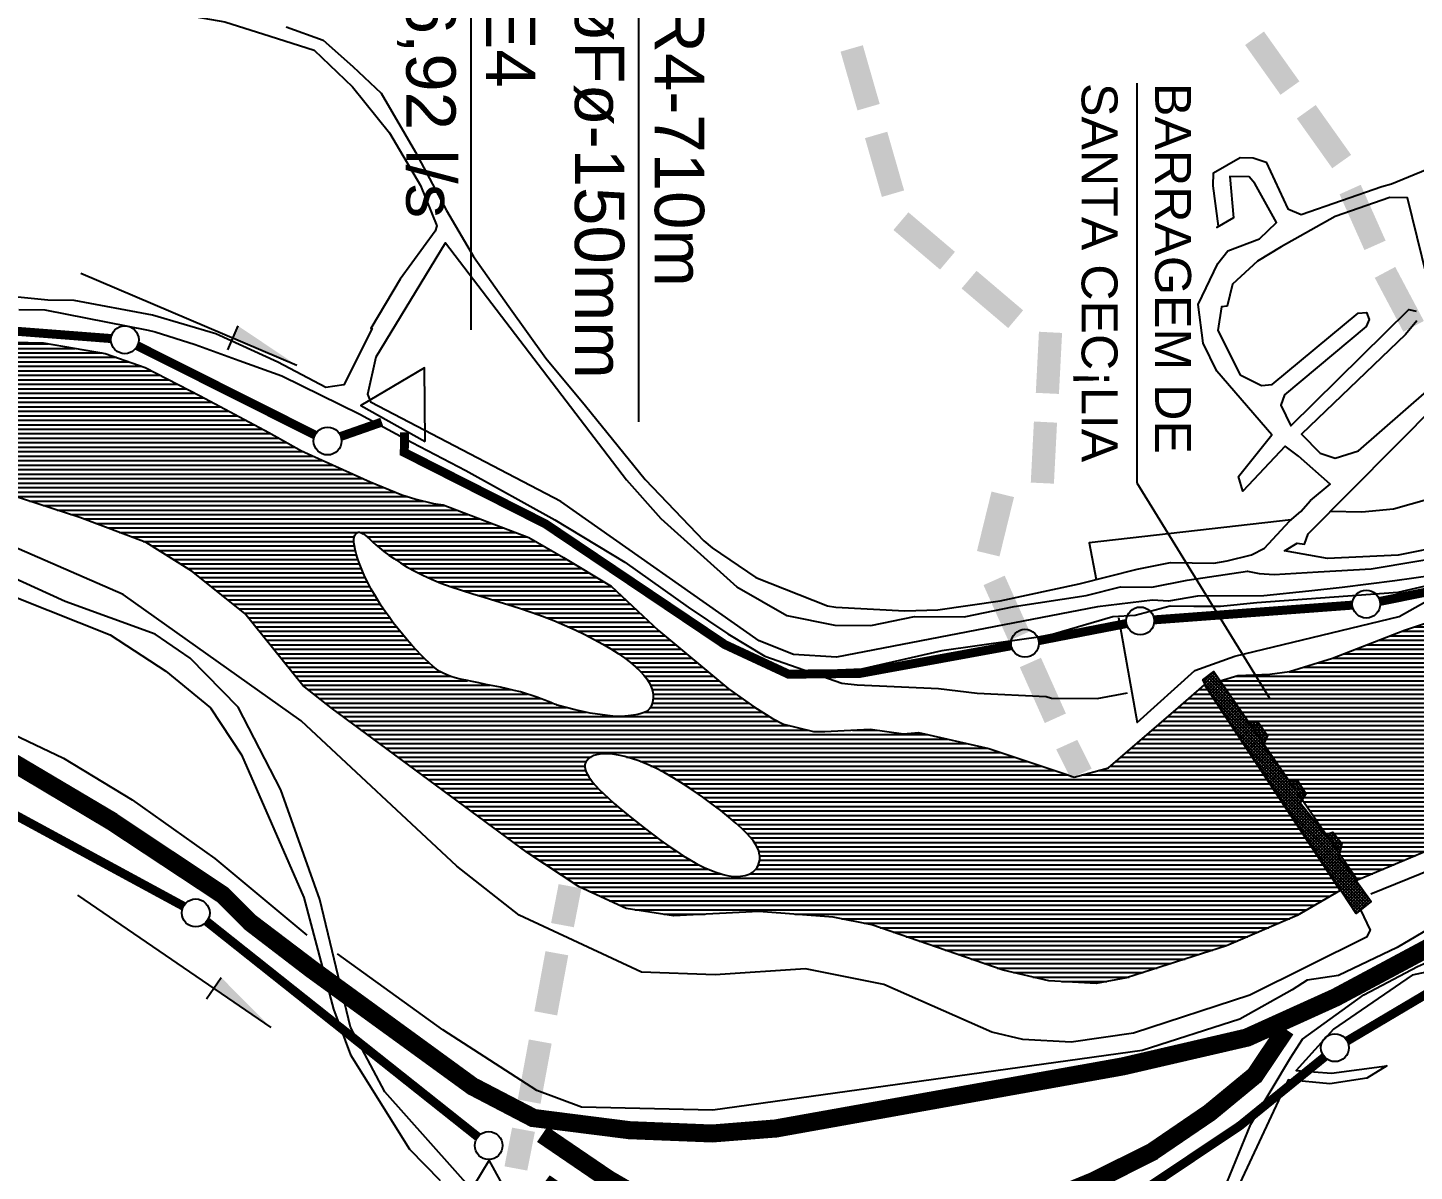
# Model space of a CAD drawing. Extents: x 615698 to 626331, y 7504748 to 7519310.
# Drawn here: x 617996 to 619540, y 7513084 to 7514357 of the extents above; entities that cross this region are included whole.
import ezdxf

# ---------------------------------------------------------------- set-up
doc = ezdxf.new("R2010")
doc.units = 0
doc.header["$LTSCALE"] = 170
doc.header["$MEASUREMENT"] = 0
doc.linetypes.add('DASHED', pattern=[0.75, 0.5, -0.25])
doc.linetypes.add('HIDDEN', pattern=[0.375, 0.25, -0.125])
doc.layers.get('0').update_dxf_attribs({"linetype": 'CONTINUOUS'})
for name, color, linetype in [('ESTACAO', 5, 'CONTINUOUS'), ('HATCH', 4, 'CONTINUOUS'), ('L-FERREA', 6, 'CONTINUOUS'), ('LIMITE-BACIA', 3, 'CONTINUOUS'), ('LIMITE-PROJETO', 1, 'CONTINUOUS'), ('RIO', 4, 'CONTINUOUS'), ('RUA', 7, 'CONTINUOUS'), ('TEXTO', 5, 'CONTINUOUS')]:
    doc.layers.add(name, color=color, linetype=linetype)
doc.styles.get("Standard").update_dxf_attribs({"font": 'ARIAL.TTF'})

# ---------------------------------------------------------------- blocks, each defined once
blk = doc.blocks.new('*X16')
at = {"color": 0}
for p, q in [((619907.8, 7513880), (619926.2, 7513880)), ((619912.9, 7513885), (619921.1, 7513885)), ((619892.6, 7513865), (619941.5, 7513865)), ((619897.7, 7513870), (619936.4, 7513870)), ((619902.8, 7513875), (619931.3, 7513875)), ((619875.1, 7513850), (619956.7, 7513850)), ((619882, 7513855), (619951.6, 7513855)), ((619887.5, 7513860), (619946.6, 7513860)), ((619854.5, 7513835), (619972, 7513835)), ((619861.3, 7513840), (619966.9, 7513840)), ((619868.2, 7513845), (619961.8, 7513845)), ((619833.9, 7513820), (619987.3, 7513820)), ((619840.7, 7513825), (619982.2, 7513825)), ((619847.6, 7513830), (619977.1, 7513830)), ((619813.2, 7513805), (620002.5, 7513805)), ((619820.1, 7513810), (619997.4, 7513810)), ((619827, 7513815), (619992.4, 7513815)), ((619790.2, 7513790), (620017.8, 7513790)), ((619798, 7513795), (620012.7, 7513795)), ((619805.8, 7513800), (620007.6, 7513800)), ((619766.9, 7513775), (620016.3, 7513775)), ((619774.7, 7513780), (620024.1, 7513780)), ((619782.5, 7513785), (620022.9, 7513785)), ((619741.8, 7513760), (619988.1, 7513760)), ((619751.4, 7513765), (619998.9, 7513765)), ((619759.1, 7513770), (620008.5, 7513770)), ((619703.6, 7513745), (619954, 7513745)), ((619718.4, 7513750), (619965.7, 7513750)), ((619730.2, 7513755), (619977.3, 7513755)), ((619644.8, 7513725), (619915.1, 7513725)), ((619659.5, 7513730), (619923.9, 7513730)), ((619674.2, 7513735), (619932.7, 7513735)), ((619688.9, 7513740), (619942.2, 7513740)), ((619600.5, 7513710), (619888.6, 7513710)), ((619615.4, 7513715), (619897.4, 7513715)), ((619630.1, 7513720), (619906.3, 7513720)), ((619555.6, 7513695), (619862.2, 7513695)), ((619570.5, 7513700), (619871, 7513700)), ((619585.5, 7513705), (619879.8, 7513705)), ((619513.4, 7513680), (619835.8, 7513680)), ((619526.2, 7513685), (619844.6, 7513685)), ((619540.6, 7513690), (619853.4, 7513690)), ((619475.1, 7513665), (619811.2, 7513665)), ((619487.8, 7513670), (619818.1, 7513670)), ((619500.6, 7513675), (619827, 7513675)), ((619433.4, 7513650), (619790.4, 7513650)), ((619449.5, 7513655), (619797.3, 7513655)), ((619462.3, 7513660), (619804.3, 7513660)), ((619341.1, 7513635), (619769.6, 7513635)), ((619401, 7513640), (619776.6, 7513640)), ((619417.3, 7513645), (619783.5, 7513645)), ((619324.3, 7513630), (619762.7, 7513630)), ((619327.7, 7513625), (619755.8, 7513625)), ((619331.2, 7513620), (619749.1, 7513620)), ((619334.6, 7513615), (619745.3, 7513615)), ((619338.1, 7513610), (619741.5, 7513610)), ((619341.5, 7513605), (619737.7, 7513605)), ((619345, 7513600), (619733.8, 7513600)), ((619348.4, 7513595), (619730, 7513595)), ((619351.8, 7513590), (619726.2, 7513590)), ((619355.3, 7513585), (619722.4, 7513585)), ((619358.7, 7513580), (619718.6, 7513580)), ((619362.2, 7513575), (619714.7, 7513575)), ((619365.6, 7513570), (619710.9, 7513570)), ((619369.1, 7513565), (619707.1, 7513565)), ((619372.5, 7513560), (619703.3, 7513560)), ((619376, 7513555), (619699.5, 7513555)), ((619379.4, 7513550), (619695.6, 7513550)), ((619382.8, 7513545), (619691.8, 7513545)), ((619386.3, 7513540), (619688, 7513540)), ((619389.7, 7513535), (619684.2, 7513535)), ((619393.2, 7513530), (619680.3, 7513530)), ((619396.6, 7513525), (619676.5, 7513525)), ((619400.1, 7513520), (619672.7, 7513520)), ((619403.5, 7513515), (619668.9, 7513515)), ((619407, 7513510), (619665.1, 7513510)), ((619410.4, 7513505), (619660.9, 7513505)), ((619413.8, 7513500), (619655, 7513500)), ((619417.3, 7513495), (619649, 7513495)), ((619420.7, 7513490), (619643.1, 7513490)), ((619424.2, 7513485), (619637.1, 7513485)), ((619427.6, 7513480), (619631.1, 7513480)), ((619431.1, 7513475), (619623.1, 7513475)), ((619434.5, 7513470), (619613.1, 7513470)), ((619437.9, 7513465), (619603.2, 7513465)), ((619441.4, 7513460), (619593.3, 7513460)), ((619444.8, 7513455), (619583.4, 7513455)), ((619448.3, 7513450), (619573.5, 7513450)), ((619451.7, 7513445), (619563.6, 7513445)), ((619455.2, 7513440), (619553.5, 7513440)), ((619458.6, 7513435), (619541.7, 7513435)), ((619462.1, 7513430), (619529.8, 7513430)), ((619465.5, 7513425), (619518, 7513425)), ((619468.9, 7513420), (619506.2, 7513420)), ((619472.4, 7513415), (619494.4, 7513415)), ((619475.8, 7513410), (619482.6, 7513410))]:
    blk.add_line(p, q, dxfattribs=at)
blk = doc.blocks.new('*X17')
at = {"color": 0}
for p, q in [((617777.9, 7514005), (618019.3, 7514005)), ((617719.4, 7513990), (618095.1, 7513990)), ((617737.6, 7513995), (618079.3, 7513995)), ((617756.9, 7514000), (618049.3, 7514000)), ((617664.6, 7513975), (618134, 7513975)), ((617682.9, 7513980), (618123.1, 7513980)), ((617701.1, 7513985), (618109.1, 7513985)), ((617600.2, 7513960), (618163.2, 7513960)), ((617622.9, 7513965), (618153.5, 7513965)), ((617643.9, 7513970), (618143.8, 7513970)), ((617508.5, 7513945), (618192.3, 7513945)), ((617551.9, 7513950), (618182.7, 7513950)), ((617576.1, 7513955), (618173, 7513955)), ((617190.6, 7513940), (618201.6, 7513940)), ((617195.7, 7513935), (618211, 7513935)), ((617200.7, 7513930), (618220.4, 7513930)), ((617205.8, 7513925), (618229.7, 7513925)), ((617210.9, 7513920), (618239.1, 7513920)), ((617216, 7513915), (618248.4, 7513915)), ((617221.1, 7513910), (618257.8, 7513910)), ((617226.2, 7513905), (618267.1, 7513905)), ((617231.3, 7513900), (618276.1, 7513900)), ((617236.3, 7513895), (618285.1, 7513895)), ((617241.4, 7513890), (618294, 7513890)), ((617246.5, 7513885), (618303.4, 7513885)), ((617251.6, 7513880), (618314.4, 7513880)), ((617256.7, 7513875), (618325.5, 7513875)), ((617261.8, 7513870), (618336.5, 7513870)), ((617874.9, 7513865), (618347.5, 7513865)), ((617900, 7513860), (618358.6, 7513860)), ((617921.2, 7513855), (618369.6, 7513855)), ((617938.7, 7513850), (618381, 7513850)), ((617953.3, 7513845), (618393.4, 7513845)), ((617967.8, 7513840), (618405.7, 7513840)), ((617982.9, 7513835), (618419.6, 7513835)), ((617998.2, 7513830), (618437.6, 7513830)), ((618013.6, 7513825), (618461.1, 7513825)), ((618029, 7513820), (618474.2, 7513820)), ((618044.4, 7513815), (618487.2, 7513815)), ((618059.1, 7513810), (618500.3, 7513810)), ((618072.2, 7513805), (618513.4, 7513805)), ((618085.4, 7513800), (618526.4, 7513800)), ((618098.6, 7513795), (618363.7, 7513795)), ((618111.8, 7513790), (618360, 7513790)), ((618366.8, 7513795), (618539.5, 7513795)), ((618374.4, 7513790), (618552.6, 7513790)), ((618125, 7513785), (618359.6, 7513785)), ((618134.3, 7513780), (618360.1, 7513780)), ((618142.3, 7513775), (618361.1, 7513775)), ((618380, 7513785), (618561.9, 7513785)), ((618385.7, 7513780), (618570.6, 7513780)), ((618391.7, 7513775), (618579.4, 7513775)), ((618150.3, 7513770), (618362.5, 7513770)), ((618158.2, 7513765), (618364.1, 7513765)), ((618166.2, 7513760), (618365.9, 7513760)), ((618398.3, 7513770), (618588.1, 7513770)), ((618405.5, 7513765), (618596.7, 7513765)), ((618413.3, 7513760), (618605, 7513760)), ((618174.2, 7513755), (618367.8, 7513755)), ((618181.5, 7513750), (618370, 7513750)), ((618187.8, 7513745), (618372.3, 7513745)), ((618421.9, 7513755), (618613.2, 7513755)), ((618431.3, 7513750), (618621.5, 7513750)), ((618441.7, 7513745), (618629.8, 7513745)), ((618194, 7513740), (618374.7, 7513740)), ((618200.2, 7513735), (618377.3, 7513735)), ((618206.5, 7513730), (618380.1, 7513730)), ((618212.7, 7513725), (618382.9, 7513725)), ((618453.4, 7513740), (618638, 7513740)), ((618466.7, 7513735), (618646.2, 7513735)), ((618481.6, 7513730), (618651.5, 7513730)), ((618497.6, 7513725), (618656.9, 7513725)), ((618219, 7513720), (618386, 7513720)), ((618225.2, 7513715), (618389.1, 7513715)), ((618231.5, 7513710), (618392.4, 7513710)), ((618514.2, 7513720), (618662.2, 7513720)), ((618530.6, 7513715), (618667.6, 7513715)), ((618546.3, 7513710), (618672.9, 7513710)), ((618237.7, 7513705), (618395.9, 7513705)), ((618241.8, 7513700), (618399.5, 7513700)), ((618245.9, 7513695), (618403.2, 7513695)), ((618560.8, 7513705), (618678.3, 7513705)), ((618574.2, 7513700), (618683.6, 7513700)), ((618586.7, 7513695), (618689, 7513695)), ((618249.9, 7513690), (618407.1, 7513690)), ((618253.9, 7513685), (618411.1, 7513685)), ((618258, 7513680), (618415.2, 7513680)), ((618598.3, 7513690), (618694.3, 7513690)), ((618609.2, 7513685), (618699.8, 7513685)), ((618619.5, 7513680), (618705.8, 7513680)), ((618262, 7513675), (618419.5, 7513675)), ((618266, 7513670), (618423.9, 7513670)), ((618270.1, 7513665), (618428.4, 7513665)), ((618629.1, 7513675), (618711.8, 7513675)), ((618638.1, 7513670), (618717.8, 7513670)), ((618646.5, 7513665), (618723.7, 7513665)), ((618274.1, 7513660), (618433.2, 7513660)), ((618278.1, 7513655), (618438.1, 7513655)), ((618282.2, 7513650), (618443.3, 7513650)), ((618654.3, 7513660), (618729.7, 7513660)), ((618661.4, 7513655), (618735.7, 7513655)), ((618667.9, 7513650), (618741.7, 7513650)), ((618286.2, 7513645), (618449, 7513645)), ((618290.2, 7513640), (618456, 7513640)), ((618294.3, 7513635), (618466.7, 7513635)), ((618673.7, 7513645), (618747.7, 7513645)), ((618678.8, 7513640), (618753.7, 7513640)), ((618683.3, 7513635), (618759.7, 7513635)), ((618298.3, 7513630), (618486.2, 7513630)), ((618302.3, 7513625), (618511.4, 7513625)), ((618308.5, 7513620), (618534.8, 7513620)), ((618687, 7513630), (618765.7, 7513630)), ((618689.9, 7513625), (618771.7, 7513625)), ((618691.8, 7513620), (618777.9, 7513620)), ((619300.7, 7513620), (619310.7, 7513620)), ((619306.4, 7513625), (619307.4, 7513625)), ((618314.8, 7513615), (618553.1, 7513615)), ((618321.1, 7513610), (618567.7, 7513610)), ((618327.4, 7513605), (618580.4, 7513605)), ((618691.9, 7513605), (618799.3, 7513605)), ((618692.8, 7513615), (618785, 7513615)), ((618692.8, 7513610), (618792.2, 7513610)), ((619283.7, 7513605), (619320.5, 7513605)), ((619289.4, 7513610), (619317.3, 7513610)), ((619295.1, 7513615), (619314, 7513615)), ((618333.6, 7513600), (618596.5, 7513600)), ((618340.4, 7513595), (618618.1, 7513595)), ((618347.2, 7513590), (618822.4, 7513590)), ((618683.5, 7513595), (618814.4, 7513595)), ((618689.9, 7513600), (618806.5, 7513600)), ((619266.3, 7513590), (619330.4, 7513590)), ((619272.2, 7513595), (619327.1, 7513595)), ((619278, 7513600), (619323.8, 7513600)), ((618354, 7513585), (618831.4, 7513585)), ((618360.7, 7513580), (618844.8, 7513580)), ((618367.5, 7513575), (618865.7, 7513575)), ((618915, 7513575), (618941.9, 7513575)), ((619248.8, 7513575), (619340.3, 7513575)), ((619254.7, 7513580), (619337, 7513580)), ((619260.5, 7513585), (619333.7, 7513585)), ((618374.3, 7513570), (618998.7, 7513570)), ((618381.1, 7513565), (619020.7, 7513565)), ((618387.9, 7513560), (619042.7, 7513560)), ((618394.7, 7513555), (619064.7, 7513555)), ((619225.5, 7513555), (619353.5, 7513555)), ((619231.3, 7513560), (619350.2, 7513560)), ((619237.1, 7513565), (619346.9, 7513565)), ((619243, 7513570), (619343.6, 7513570)), ((618401.5, 7513550), (619080.3, 7513550)), ((618408.3, 7513545), (618623.7, 7513545)), ((618415, 7513540), (618618.5, 7513540)), ((618663.3, 7513545), (619095.3, 7513545)), ((618678.6, 7513540), (619110.3, 7513540)), ((619207.9, 7513540), (619363.3, 7513540)), ((619213.8, 7513545), (619360, 7513545)), ((619219.6, 7513550), (619356.7, 7513550)), ((618421.8, 7513535), (618616.8, 7513535)), ((618428.6, 7513530), (618617.6, 7513530)), ((618435.4, 7513525), (618620, 7513525)), ((618690.4, 7513535), (619125.3, 7513535)), ((618700.7, 7513530), (619140.3, 7513530)), ((618709.9, 7513525), (619155.2, 7513525)), ((619170.1, 7513525), (619373.2, 7513525)), ((619188.6, 7513530), (619369.9, 7513530)), ((619202.1, 7513535), (619366.6, 7513535)), ((618442.2, 7513520), (618623.3, 7513520)), ((618449, 7513515), (618627.3, 7513515)), ((618455.8, 7513510), (618631.9, 7513510)), ((618718.4, 7513520), (619376.5, 7513520)), ((618726.5, 7513515), (619379.8, 7513515)), ((618734.1, 7513510), (619383.1, 7513510)), ((618462.5, 7513505), (618636.8, 7513505)), ((618469.3, 7513500), (618642.1, 7513500)), ((618476.1, 7513495), (618647.7, 7513495)), ((618741.4, 7513505), (619386.4, 7513505)), ((618748.6, 7513500), (619389.7, 7513500)), ((618755.4, 7513495), (619392.9, 7513495)), ((618482.9, 7513490), (618653.5, 7513490)), ((618489.7, 7513485), (618659.4, 7513485)), ((618496.5, 7513480), (618665.5, 7513480)), ((618762.1, 7513490), (619396.2, 7513490)), ((618768.6, 7513485), (619399.5, 7513485)), ((618774.9, 7513480), (619402.8, 7513480)), ((618503.3, 7513475), (618671.7, 7513475)), ((618510, 7513470), (618678, 7513470)), ((618516.8, 7513465), (618684.4, 7513465)), ((618780.9, 7513475), (619406.1, 7513475)), ((618786.7, 7513470), (619409.4, 7513470)), ((618792.2, 7513465), (619412.7, 7513465)), ((618523.6, 7513460), (618691, 7513460)), ((618530.4, 7513455), (618697.7, 7513455)), ((618537.2, 7513450), (618704.6, 7513450)), ((618797.3, 7513460), (619416, 7513460)), ((618801.8, 7513455), (619419.3, 7513455)), ((618805.6, 7513450), (619422.6, 7513450)), ((618544, 7513445), (618711.6, 7513445)), ((618550.8, 7513440), (618718.9, 7513440)), ((618558.1, 7513435), (618726.6, 7513435)), ((618808.6, 7513445), (619425.9, 7513445)), ((618810.5, 7513440), (619429.1, 7513440)), ((618811.5, 7513435), (619432.4, 7513435)), ((618565.7, 7513430), (618734.8, 7513430)), ((618573.3, 7513425), (618744, 7513425)), ((618580.9, 7513420), (618754.6, 7513420)), ((618807.1, 7513420), (619442.3, 7513420)), ((618810.1, 7513425), (619439, 7513425)), ((618811.3, 7513430), (619435.7, 7513430)), ((618588.5, 7513415), (618768.4, 7513415)), ((618596.1, 7513410), (619448.9, 7513410)), ((618603.7, 7513405), (619452.2, 7513405)), ((618800.7, 7513415), (619445.6, 7513415)), ((618611.6, 7513400), (619455.5, 7513400)), ((618622.5, 7513395), (619455.4, 7513395)), ((618633.4, 7513390), (619446.8, 7513390)), ((618644.3, 7513385), (619438.2, 7513385)), ((618655.3, 7513380), (619429.7, 7513380)), ((618672.4, 7513375), (619421.1, 7513375)), ((618704.8, 7513370), (618750.8, 7513370)), ((618850.5, 7513370), (619412.5, 7513370)), ((618903, 7513365), (619401.8, 7513365)), ((618927.7, 7513360), (619390.1, 7513360)), ((618945.8, 7513355), (619378.4, 7513355)), ((618960.3, 7513350), (619366.7, 7513350)), ((618974.8, 7513345), (619355, 7513345)), ((618989.2, 7513340), (619343.4, 7513340)), ((619003.7, 7513335), (619331.7, 7513335)), ((619018.2, 7513330), (619316.3, 7513330)), ((619032.6, 7513325), (619300.7, 7513325)), ((619047.1, 7513320), (619285.2, 7513320)), ((619061.6, 7513315), (619269.6, 7513315)), ((619076, 7513310), (619254, 7513310)), ((619094.3, 7513305), (619238.5, 7513305)), ((619115.7, 7513300), (619222.9, 7513300)), ((619147.8, 7513295), (619198.3, 7513295))]:
    blk.add_line(p, q, dxfattribs=at)
blk = doc.blocks.new('C')
at = {"layer": 'LIMITE-BACIA'}
blk.add_solid([(-33.9, -12.9), (-34, 12.9), (34.2, -12.6), (34, 13.2)], dxfattribs=at)
blk = doc.blocks.new('*X3')
at = {"color": 0}
for p, q in [((619306.1, 7513629.1), (619317.4, 7513640.3)), ((619307.3, 7513626.7), (619318.8, 7513638.2)), ((619352.6, 7513588.1), (619307.8, 7513632.9)), ((619308.6, 7513624.4), (619320.2, 7513636.1)), ((619345.2, 7513599), (619309.7, 7513634.5)), ((619309.8, 7513622.1), (619321.6, 7513634)), ((619337.9, 7513609.8), (619311.7, 7513636)), ((619330.6, 7513620.7), (619313.7, 7513637.6)), ((619323.2, 7513631.6), (619315.7, 7513639.1)), ((619374.2, 7513562.9), (619305.8, 7513631.4)), ((619373.2, 7513560.4), (619307.9, 7513625.7)), ((619311, 7513619.8), (619323, 7513631.8)), ((619312.4, 7513617.7), (619324.5, 7513629.7)), ((619373.4, 7513556.7), (619312.6, 7513617.5)), ((619313.9, 7513615.6), (619325.9, 7513627.6)), ((619315.3, 7513613.5), (619327.3, 7513625.5)), ((619316.7, 7513611.3), (619328.7, 7513623.4)), ((619318.1, 7513609.2), (619330.2, 7513621.3)), ((619319.5, 7513607.1), (619331.6, 7513619.2)), ((619321, 7513605), (619333, 7513617.1)), ((619382.3, 7513544.2), (619319.8, 7513606.8)), ((619322.4, 7513602.9), (619334.4, 7513615)), ((619323.8, 7513600.8), (619335.9, 7513612.8)), ((619325.2, 7513598.6), (619337.3, 7513610.7)), ((619326.6, 7513596.5), (619338.7, 7513608.6)), ((619328, 7513594.4), (619340.1, 7513606.5)), ((619329.5, 7513592.3), (619341.6, 7513604.4)), ((619330.9, 7513590.2), (619343, 7513602.3)), ((619391.3, 7513531.7), (619327, 7513596)), ((619332.3, 7513588.1), (619344.4, 7513600.2)), ((619333.7, 7513585.9), (619345.8, 7513598.1)), ((619335.1, 7513583.8), (619347.3, 7513596)), ((619336.6, 7513581.7), (619348.7, 7513593.8)), ((619338, 7513579.6), (619350.1, 7513591.7)), ((619339.4, 7513577.5), (619351.5, 7513589.6)), ((619340.8, 7513575.4), (619353, 7513587.5)), ((619400.2, 7513519.3), (619334.1, 7513585.3)), ((619416.7, 7513499.2), (619341.3, 7513574.6)), ((619342.2, 7513573.2), (619354.4, 7513585.4)), ((619343.6, 7513571.1), (619357.1, 7513584.6)), ((619345.1, 7513569), (619360.8, 7513584.8)), ((619346.5, 7513566.9), (619364.5, 7513584.9)), ((619347.9, 7513564.8), (619366.7, 7513583.6)), ((619349.3, 7513562.7), (619368.2, 7513581.5)), ((619350.7, 7513560.5), (619369.6, 7513579.4)), ((619352.2, 7513558.4), (619371.1, 7513577.3)), ((619353.6, 7513556.3), (619372.5, 7513575.3)), ((619355, 7513554.2), (619374, 7513573.2)), ((619375.3, 7513565.4), (619356.1, 7513584.6)), ((619356.4, 7513552.1), (619375.4, 7513571.1)), ((619376.4, 7513567.8), (619359.5, 7513584.7)), ((619372.6, 7513575.1), (619362.9, 7513584.8)), ((619415.3, 7513497.1), (619348.5, 7513563.9)), ((619357.8, 7513550), (619376.9, 7513569)), ((619359.3, 7513547.8), (619374.2, 7513562.8)), ((619360.7, 7513545.7), (619372.7, 7513557.7)), ((619362.1, 7513543.6), (619374.1, 7513555.6)), ((619413.9, 7513494.9), (619355.7, 7513553.2)), ((619422.3, 7513483), (619362.9, 7513542.4)), ((619363.5, 7513541.5), (619375.6, 7513553.6)), ((619364.9, 7513539.4), (619377.1, 7513551.5)), ((619366.3, 7513537.3), (619378.6, 7513549.5)), ((619367.8, 7513535.1), (619380, 7513547.4)), ((619369.2, 7513533), (619381.5, 7513545.3)), ((619370.6, 7513530.9), (619383, 7513543.3)), ((619372, 7513528.8), (619384.5, 7513541.2)), ((619436.8, 7513465), (619370.1, 7513531.7)), ((619373.4, 7513526.7), (619385.9, 7513539.2)), ((619374.9, 7513524.6), (619387.4, 7513537.1)), ((619376.3, 7513522.4), (619388.9, 7513535)), ((619377.7, 7513520.3), (619390.4, 7513533)), ((619379.1, 7513518.2), (619391.8, 7513530.9)), ((619380.5, 7513516.1), (619393.3, 7513528.9)), ((619382, 7513514), (619394.8, 7513526.8)), ((619383.4, 7513511.9), (619396.3, 7513524.7)), ((619457.9, 7513440.4), (619377.2, 7513521)), ((619457.2, 7513437.5), (619384.4, 7513510.3)), ((619384.8, 7513509.7), (619397.7, 7513522.7)), ((619386.2, 7513507.6), (619399.2, 7513520.6)), ((619387.6, 7513505.5), (619400.7, 7513518.6)), ((619389, 7513503.3), (619404.5, 7513518.8)), ((619390.4, 7513501.2), (619408.3, 7513519.1)), ((619391.8, 7513499.1), (619410.7, 7513518)), ((619393.2, 7513496.9), (619412.1, 7513515.8)), ((619394.6, 7513494.8), (619413.5, 7513513.7)), ((619396, 7513492.7), (619414.9, 7513511.5)), ((619397.4, 7513490.5), (619416.3, 7513509.4)), ((619418.1, 7513501.4), (619400.8, 7513518.6)), ((619419.4, 7513503.5), (619404.2, 7513518.8)), ((619414.7, 7513511.8), (619407.5, 7513519)), ((619456.5, 7513434.7), (619391.3, 7513499.9)), ((619398.8, 7513488.4), (619417.7, 7513507.3)), ((619400.2, 7513486.3), (619419.1, 7513505.1)), ((619401.6, 7513484.1), (619416.6, 7513499.1)), ((619463.7, 7513424), (619398, 7513489.7)), ((619403, 7513482), (619414.2, 7513493.1)), ((619404.4, 7513479.9), (619415.7, 7513491.2)), ((619472.9, 7513411.2), (619404.7, 7513479.4)), ((619405.8, 7513477.7), (619417.3, 7513489.2)), ((619407.2, 7513475.6), (619418.9, 7513487.3)), ((619408.6, 7513473.4), (619420.5, 7513485.3)), ((619410, 7513471.3), (619422, 7513483.3)), ((619411.4, 7513469.2), (619423.6, 7513481.4)), ((619412.8, 7513467), (619425.2, 7513479.4)), ((619482.2, 7513398.4), (619411.4, 7513469.1)), ((619414.2, 7513464.9), (619426.8, 7513477.5)), ((619415.6, 7513462.8), (619428.3, 7513475.5)), ((619417, 7513460.6), (619429.9, 7513473.5)), ((619418.4, 7513458.5), (619431.5, 7513471.6)), ((619419.8, 7513456.4), (619433.1, 7513469.6)), ((619421.2, 7513454.2), (619434.6, 7513467.7)), ((619422.6, 7513452.1), (619436.2, 7513465.7)), ((619424, 7513450), (619437.8, 7513463.7)), ((619491.4, 7513385.6), (619418.2, 7513458.9)), ((619490.6, 7513382.9), (619424.9, 7513448.6)), ((619425.4, 7513447.8), (619439.4, 7513461.8)), ((619426.8, 7513445.7), (619440.9, 7513459.8)), ((619428.2, 7513443.5), (619444.1, 7513459.5)), ((619429.6, 7513441.4), (619449.4, 7513461.2)), ((619431, 7513439.3), (619451.3, 7513459.5)), ((619432.4, 7513437.1), (619452.8, 7513457.6)), ((619433.8, 7513435), (619454.4, 7513455.6)), ((619435.2, 7513432.9), (619456, 7513453.7)), ((619436.6, 7513430.7), (619457.6, 7513451.7)), ((619438, 7513428.6), (619459.1, 7513449.7)), ((619458.5, 7513443.2), (619442.7, 7513459)), ((619459.2, 7513446.1), (619445.4, 7513459.9)), ((619459.1, 7513449.7), (619448.1, 7513460.8)), ((619488.7, 7513381.3), (619431.6, 7513438.4)), ((619439.4, 7513426.5), (619459.3, 7513446.4)), ((619440.8, 7513424.3), (619458.2, 7513441.7)), ((619442.2, 7513422.2), (619457, 7513437)), ((619443.6, 7513420.1), (619456.9, 7513433.3)), ((619486.7, 7513379.7), (619438.3, 7513428.1)), ((619445, 7513417.9), (619458.4, 7513431.3)), ((619484.8, 7513378.1), (619445.1, 7513417.8)), ((619446.4, 7513415.8), (619459.9, 7513429.2)), ((619447.8, 7513413.6), (619461.3, 7513427.2)), ((619449.2, 7513411.5), (619462.8, 7513425.1)), ((619450.6, 7513409.4), (619464.3, 7513423.1)), ((619452, 7513407.2), (619465.8, 7513421)), ((619453.4, 7513405.1), (619467.3, 7513419)), ((619454.8, 7513403), (619468.8, 7513416.9)), ((619482.9, 7513376.5), (619451.8, 7513407.6)), ((619456.2, 7513400.8), (619470.2, 7513414.9)), ((619457.6, 7513398.7), (619471.7, 7513412.8)), ((619459, 7513396.6), (619473.2, 7513410.8)), ((619460.4, 7513394.4), (619474.7, 7513408.7)), ((619461.8, 7513392.3), (619476.2, 7513406.7)), ((619463.2, 7513390.2), (619477.7, 7513404.6)), ((619464.6, 7513388), (619479.2, 7513402.6)), ((619480.9, 7513374.9), (619458.5, 7513397.3)), ((619479, 7513373.3), (619465.2, 7513387.1)), ((619466, 7513385.9), (619480.6, 7513400.5)), ((619467.4, 7513383.7), (619482.1, 7513398.5)), ((619468.8, 7513381.6), (619483.6, 7513396.4)), ((619470.2, 7513379.5), (619485.1, 7513394.4)), ((619471.6, 7513377.3), (619486.6, 7513392.3)), ((619473, 7513375.2), (619488.1, 7513390.3)), ((619474.4, 7513373.1), (619489.5, 7513388.2)), ((619475.8, 7513370.9), (619491, 7513386.2)), ((619477.1, 7513371.7), (619471.9, 7513376.8))]:
    blk.add_line(p, q, dxfattribs=at)

msp = doc.modelspace()

# ---------------------------------------------------------------- linework, layer by layer
at = {"layer": 'ESTACAO'}
for p, q in [((618055.6, 7514083.5), (618295.9, 7513981.2)), ((618219.2, 7513998.4), (618230.6, 7514025)), ((618051.7, 7513391.2), (618267.2, 7513243.8)), ((618195.3, 7513275.7), (618211.8, 7513299.6))]:
    msp.add_line(p, q, dxfattribs=at)
at = {"layer": 'ESTACAO', "const_width": 10}
for points in [[(618089, 7514010.9), (617829.6, 7514030.9)], [(618316.3, 7513903.5), (618118.6, 7514002.8)], [(618390.7, 7513917.9), (618345, 7513901.9)], [(619596.2, 7513737.1), (619502.3, 7513718.3)], [(619471.5, 7513714.1), (619250.8, 7513697.7)], [(619220, 7513693.6), (619122.2, 7513674.6)], [(617825.4, 7513565.6), (618169.8, 7513378.9)], [(618195.7, 7513361.9), (618497.5, 7513122.2)], [(619465.7, 7513228.9), (619675.8, 7513353.3)]]:
    msp.add_lwpolyline(points, dxfattribs=at)
at = {"layer": 'ESTACAO'}
for points in [[(618439, 7513896.1), (618438.2, 7513978.4), (618367.3, 7513936.5)], [(618549.9, 7513023.9), (618510.3, 7513096.1), (618467.6, 7513025.7)]]:
    msp.add_lwpolyline(points, close=True, dxfattribs=at)
at = {"layer": 'ESTACAO', "linetype": 'HIDDEN', "const_width": 10}
msp.add_lwpolyline([(619091.6, 7513668.9), (618923.1, 7513638.1), (618843.7, 7513637.2), (618772.7, 7513670.2), (618573, 7513804.5), (618415.7, 7513884.1), (618416.1, 7513906.5)], dxfattribs=at)
msp.add_lwpolyline([(618574.6, 7513075.3, 0.268986), (619139.2, 7513009.5, 0.069592), (619440.5, 7513211, 0.074024)], format="xyb", dxfattribs=at)
at = {"layer": 'ESTACAO'}
for centre in [(618104.5, 7514009.5), (618330.3, 7513896.8), (619487, 7513715.2), (619235.3, 7513696.5), (619106.9, 7513671.7), (618183.5, 7513371.5), (619452.1, 7513221.4), (618509.7, 7513112.5)]:
    msp.add_circle(centre, 15.5, dxfattribs=at)
for points in [[(618230.6, 7514025), (618224.9, 7514011.7), (618295.9, 7513981.2)], [(618211.8, 7513299.6), (618203.6, 7513287.7), (618267.2, 7513243.8)]]:
    msp.add_solid(points, dxfattribs=at)
at = {"layer": 'L-FERREA', "linetype": 'DASHED', "const_width": 18.3, "flags": 128}
for points in [[(625747.2, 7505701.5), (625704.8, 7505736.4), (625692.6, 7505748.8), (625654.7, 7505796.9), (625637.9, 7505804.8), (625601.6, 7505865.2), (625583.3, 7505879.2), (625557.7, 7505925.6), (625536.4, 7505950.5), (625515.7, 7506026.1), (625505.1, 7506040), (625498.2, 7506112.4), (625486.2, 7506134.1), (625486.6, 7506177.1), (625485.2, 7506184.8), (625474.7, 7506214.2), (625475.2, 7506258.8), (625464.7, 7506275.8), (625468.1, 7506305), (625465.2, 7506326.5), (625463.7, 7506332.7), (625464.1, 7506368.1), (625444.5, 7506403.7), (625437, 7506422.2), (625428.5, 7506480.7), (625416.4, 7506499.3), (625410.9, 7506565.5), (625411, 7506570.1), (625414.2, 7506585.5), (625391.8, 7506645.7), (625391.9, 7506650.3), (625395.1, 7506662.6), (625375.9, 7506732), (625377.4, 7506736.6), (625379.3, 7506767.3), (625364.3, 7506798.3), (625356.8, 7506821.4), (625351.4, 7506883), (625340.8, 7506903.1), (625339.8, 7506947.7), (625338.4, 7506958.5), (625327.8, 7506977.1), (625323.7, 7507021.7), (625316.3, 7507052.5), (625313.8, 7507098.7), (625309.5, 7507134.1), (625302.2, 7507163.4), (625284.2, 7507206.7), (625281.3, 7507225.2), (625255.7, 7507270.1), (625240.5, 7507291.8), (625219.5, 7507339.7), (625213.4, 7507345.9), (625175.6, 7507406.3), (625169.7, 7507421.7), (625154.4, 7507434.2), (625120.8, 7507456.1), (625119.3, 7507460.7), (625062.9, 7507499.8), (625039.9, 7507510.8), (624952.4, 7507524.1), (624893.9, 7507515.5), (624884.7, 7507520.2), (624877, 7507518.8), (624872.4, 7507518.8), (624840, 7507513), (624799.8, 7507495), (624781.3, 7507492.1), (624752, 7507480.2), (624733.3, 7507457.3), (624711.6, 7507445.2), (624667.9, 7507384.2), (624543.2, 7507297.2), (624528.4, 7507288.8), (624407.2, 7507237.6), (624394, 7507234.9), (624263.3, 7507214.5), (624140.5, 7507234.4), (624046.3, 7507284.8), (624016.1, 7507349), (624015.6, 7507368.3), (624003.6, 7507397.6), (624010.5, 7507465.2), (623997.3, 7507522.3), (623991.2, 7507528.5), (623989.8, 7507536.2), (623984.2, 7507587), (623954.9, 7507656.6), (623938.9, 7507666), (623903.3, 7507718.3), (623815.4, 7507780.3), (623684.7, 7507830.5), (623587.3, 7507908.5), (623490.8, 7508065.4), (623363.2, 7508456.1), (623339.7, 7508566.8), (623328.1, 7508643.2), (623329.7, 7508781.2), (623324.7, 7508830), (623287.9, 7508861.3), (623117, 7508933.8), (623006.9, 7508983.8), (622952.5, 7509033.8), (622916, 7509091.9), (622884.6, 7509230.2), (622860.6, 7509297.8), (622809, 7509356.7), (622733.8, 7509449.5), (622651.6, 7509539), (622588.1, 7509637.9), (622504.2, 7509815.9), (622435.9, 7509982.1), (622391.3, 7510111.7), (622355.8, 7510250.1), (622350.5, 7510332.5), (622349.1, 7510455.4), (622316.6, 7510562.9), (622266.1, 7510716.6), (622215.8, 7510897.7), (622177.6, 7511042.3), (622166.6, 7511164.6), (622176.9, 7511290.1), (622196.5, 7511384.6), (622191.1, 7511458.8), (622185.5, 7511513.8), (622164.9, 7511572.4), (622150.6, 7511646), (622147.7, 7511694.8), (622124.5, 7511774.7), (622067.7, 7511922.2), (622044.6, 7512005.6), (622009.6, 7512134.3), (621934.5, 7512303.4), (621897.8, 7512343.6), (621822.6, 7512436.4), (621737.7, 7512526.6), (621674.5, 7512652.9), (621611.6, 7512742.2), (621532.8, 7512828.9), (621475.4, 7512918.8), (621427, 7513016.8), (621416, 7513078), (621410.6, 7513148.8), (621427.8, 7513338.8), (621428.6, 7513406), (621426.4, 7513454.8), (621411.1, 7513501), (621375.5, 7513581), (621333.1, 7513661.1), (621306.3, 7513719.8), (621291.8, 7513774.8), (621288.9, 7513827.1), (621295.6, 7513875.7), (621353.2, 7514052.9), (621356.5, 7514096.1), (621348.1, 7514148.4), (621348.1, 7514148.4), (621305.4, 7514197.6), (621235.8, 7514244.4), (621196.4, 7514287.4), (621135.5, 7514370.4), (621090.1, 7514429.3), (621029.6, 7514488.3), (620990.1, 7514522.4), (620935.4, 7514541.5), (620879.8, 7514544.9), (620806.2, 7514536.8), (620750.8, 7514503.7), (620685.2, 7514406.3), (620647.8, 7514318.1), (620588.6, 7514241.9), (620471.1, 7514114.8), (620380.6, 7514008), (620250.5, 7513865.9), (620110.8, 7513717.1), (619999.8, 7513620.1), (619860.6, 7513518), (619730.5, 7513430.2), (619610.2, 7513361.5), (619453.3, 7513277.4), (619354.5, 7513232.5), (619216.1, 7513200.4), (618829.2, 7513131.1), (618758.4, 7513125.7), (618666.4, 7513129.5), (618559.3, 7513143), (618493.1, 7513177.4), (618313.1, 7513308.5), (618243.6, 7513361.4), (618213, 7513391.9), (618090.9, 7513472.9), (617969.4, 7513545), (617859.4, 7513598.4), (617725.2, 7513639.7), (617505.3, 7513697)], [(618569.4, 7513125.1), (618642.6, 7513075.1), (618715.9, 7513032.7), (618776.1, 7513005.6), (618863, 7512995.2), (618955.6, 7512992.3), (619035.3, 7513012.2), (619183.5, 7513072.9), (619250, 7513106.2), (619312.9, 7513149), (619362.5, 7513190), (619397.4, 7513241.9)]]:
    msp.add_lwpolyline(points, dxfattribs=at)
at = {"layer": 'L-FERREA', "linetype": 'CONTINUOUS'}
for points in [[(620373.7, 7514014), (620243.8, 7513872.1), (620104.4, 7513723.7), (619994.1, 7513627.3), (619855.3, 7513525.5), (619725.6, 7513438), (619605.7, 7513369.5), (619449.2, 7513285.6), (619351.6, 7513241.2), (619214.2, 7513209.3), (618828, 7513140.2), (618758.2, 7513134.9), (618667.1, 7513138.6), (618562.1, 7513151.9), (618497.9, 7513185.2), (618318.6, 7513315.8), (618249.7, 7513368.3), (618218.9, 7513399.1), (618095.8, 7513480.7), (617973.8, 7513553)], [(620387.4, 7514001.9), (620257.2, 7513859.7), (620117.2, 7513710.5), (620005.5, 7513613), (619865.9, 7513510.5), (619735.3, 7513422.4), (619614.6, 7513353.5), (619457.3, 7513269.2), (619357.5, 7513223.8), (619217.9, 7513191.4), (618830.4, 7513122.1), (618758.5, 7513116.6), (618665.6, 7513120.4), (618556.6, 7513134.2), (618488.2, 7513169.6), (618307.6, 7513301.1), (618237.6, 7513354.5), (618207.2, 7513384.8), (618086.1, 7513465.2), (617965.1, 7513536.9)]]:
    msp.add_lwpolyline(points, dxfattribs=at)
at = {"layer": 'L-FERREA'}
for points in [[(618574.6, 7513132.6), (618647.5, 7513082.9), (618720.1, 7513040.9), (618778.6, 7513014.5), (618863.7, 7513004.3), (618954.6, 7513001.5), (619032.4, 7513020.9), (619179.7, 7513081.3), (619245.4, 7513114.1), (619307.4, 7513156.3), (619355.7, 7513196.3), (619389.8, 7513247)], [(618936, 7512983.8), (618956.6, 7512983.1), (619038.1, 7513003.5), (619187.2, 7513064.6), (619254.7, 7513098.3), (619318.4, 7513141.7), (619369.4, 7513183.8), (619405, 7513236.8)]]:
    msp.add_lwpolyline(points, dxfattribs=at)
at = {"layer": 'LIMITE-BACIA'}
for points in [[(619141.7, 7513553.5), (619165.2, 7513564.1), (619157.8, 7513521.4), (619181.3, 7513532)], [(618604.6, 7513355.5), (618579.2, 7513360.2), (618613, 7513398.8), (618587.6, 7513403.5)], [(618552.7, 7513084.6), (618527.3, 7513089.3), (618561.2, 7513127.7), (618535.8, 7513132.4)]]:
    msp.add_solid(points, dxfattribs=at)
at = {"layer": 'RIO', "linetype": 'CONTINUOUS'}
for points in [[(617980.5, 7514007), (618013.6, 7514006), (618082.7, 7513994.4), (618127.1, 7513978.6), (618188.3, 7513947.1), (618264.7, 7513906.3), (618301.4, 7513885.9), (618377.9, 7513851.2), (618413.1, 7513837), (618428.5, 7513832.2), (618448.4, 7513827.4), (618459.1, 7513825.7), (618554.3, 7513789.4), (618593.1, 7513767.1), (618646, 7513735.2), (618698.7, 7513685.9), (618776.8, 7513620.8), (618805.8, 7513600.5), (618825.6, 7513587.9), (618837.9, 7513581.7), (618871.6, 7513573.6), (618883.9, 7513573.5), (618934.7, 7513576), (618971.6, 7513571), (618988.5, 7513572.3), (619066.7, 7513554.5), (619152.5, 7513525.9), (619161.7, 7513522.7), (619199.8, 7513533), (619278.1, 7513600.1), (619307, 7513625.5), (619457.8, 7513396.4), (619410, 7513368.5), (619331.2, 7513334.8), (619220, 7513299.1), (619186.3, 7513292.7), (619133.5, 7513295.8), (619082.5, 7513307.8), (618936.4, 7513358.2), (618893.4, 7513366.9), (618810.6, 7513372.9), (618715.7, 7513368.3), (618663, 7513376.4), (618610.6, 7513400.4), (618552.6, 7513438.7), (618334.2, 7513599.6), (618302.6, 7513624.7), (618238, 7513704.8), (618179.1, 7513752), (618128.3, 7513783.7), (618054.5, 7513811.7), (617974.4, 7513837.8)], [(619324.4, 7513629.8), (619343.9, 7513635.9), (619379.8, 7513637.4), (619401.4, 7513640.1), (619449.3, 7513654.9), (619529.6, 7513686.3), (619609.8, 7513713.1), (619719.4, 7513750.4), (619747.3, 7513762.4), (619810.8, 7513803.2), (619883.6, 7513856.2), (619894.5, 7513866.9), (619917, 7513889), (620026.4, 7513781.5), (620005.4, 7513768), (619976.1, 7513754.4), (619939.3, 7513738.7), (619818, 7513669.9), (619749.4, 7513620.4), (619661.8, 7513505.7), (619628.3, 7513477.7), (619554.9, 7513440.6), (619477.4, 7513407.8), (619324.1, 7513630.3)], [(618586.1, 7513602.7), (618586.1, 7513602.7), (618586.1, 7513602.7), (618586.1, 7513602.7), (618586.1, 7513602.7), (618586.1, 7513602.7), (618586.1, 7513602.7), (618586.1, 7513602.7), (618586.1, 7513602.7), (618586.1, 7513602.7), (618586.1, 7513602.7), (618586.1, 7513602.7), (618586.1, 7513602.7), (618586.1, 7513602.7), (618586.1, 7513602.7), (618586.1, 7513602.7), (618586.1, 7513602.7), (618586.1, 7513602.7), (618586, 7513602.7), (618585.7, 7513602.8), (618585.2, 7513603), (618584.4, 7513603.4), (618583.1, 7513603.9), (618581.3, 7513604.6), (618579, 7513605.6), (618576, 7513606.8), (618572.3, 7513608.3), (618568, 7513609.9), (618563.2, 7513611.7), (618557.7, 7513613.5), (618551.7, 7513615.4), (618545.1, 7513617.4), (618538.1, 7513619.2), (618530.5, 7513621), (618522.7, 7513622.7), (618514.6, 7513624.4), (618506.6, 7513625.9), (618498.8, 7513627.5), (618491.2, 7513629), (618484.2, 7513630.4), (618477.9, 7513631.8), (618472.3, 7513633.3), (618467.4, 7513634.8), (618463, 7513636.4), (618459, 7513638.3), (618455.2, 7513640.4), (618451.5, 7513643), (618447.7, 7513646.1), (618443.6, 7513649.7), (618439.1, 7513653.9), (618434.3, 7513658.7), (618429.3, 7513664), (618424.2, 7513669.7), (618418.9, 7513675.6), (618413.7, 7513681.8), (618408.5, 7513688.2), (618403.5, 7513694.5), (618398.8, 7513700.9), (618394.3, 7513707.2), (618390.1, 7513713.5), (618386.1, 7513719.7), (618382.4, 7513725.9), (618378.9, 7513732), (618375.7, 7513738), (618372.7, 7513744), (618370, 7513749.9), (618367.6, 7513755.6), (618365.4, 7513761.1), (618363.6, 7513766.4), (618362.1, 7513771.4), (618360.9, 7513776), (618360.1, 7513780.2), (618359.6, 7513783.9), (618359.6, 7513787.2), (618359.9, 7513789.8), (618360.6, 7513792), (618361.6, 7513793.6), (618362.8, 7513794.7), (618364.3, 7513795.2), (618366, 7513795.2), (618367.8, 7513794.7), (618369.8, 7513793.6), (618372, 7513792), (618374.4, 7513790), (618377.2, 7513787.5), (618380.4, 7513784.6), (618384.1, 7513781.4), (618388.3, 7513777.8), (618393.1, 7513773.9), (618398.5, 7513769.8), (618404.7, 7513765.5), (618411.5, 7513761.1), (618419.1, 7513756.5), (618427.4, 7513752), (618436.3, 7513747.4), (618446.1, 7513743), (618456.6, 7513738.7), (618467.8, 7513734.6), (618479.6, 7513730.6), (618492, 7513726.7), (618504.7, 7513722.8), (618517.7, 7513718.9), (618530.9, 7513714.9), (618544, 7513710.8), (618557, 7513706.4), (618569.8, 7513701.7), (618582.2, 7513696.9), (618594.3, 7513691.8), (618605.9, 7513686.6), (618616.9, 7513681.3), (618627.3, 7513676), (618637, 7513670.7), (618645.9, 7513665.4), (618654, 7513660.2), (618661.3, 7513655.1), (618667.7, 7513650.1), (618673.4, 7513645.3), (618678.3, 7513640.6), (618682.4, 7513636.1), (618685.8, 7513631.9), (618688.4, 7513627.8), (618690.4, 7513623.9), (618691.8, 7513620.3), (618692.6, 7513616.9), (618692.9, 7513613.8), (618692.9, 7513610.9), (618692.6, 7513608.2), (618692.1, 7513605.8), (618691.5, 7513603.6), (618690.7, 7513601.7), (618689.9, 7513600), (618688.7, 7513598.5), (618687.3, 7513597.1), (618685.3, 7513595.8), (618682.8, 7513594.7), (618679.7, 7513593.6), (618675.7, 7513592.5), (618670.9, 7513591.5), (618664.9, 7513590.7), (618657.4, 7513590.3), (618648.1, 7513590.6), (618636.6, 7513591.8), (618622.6, 7513594), (618605.9, 7513597.6), (618586.1, 7513602.7)]]:
    msp.add_lwpolyline(points, dxfattribs=at)
msp.add_lwpolyline([(618705.3, 7513527.6), (618695.3, 7513532.8), (618685.9, 7513537.1), (618677.1, 7513540.6), (618668.8, 7513543.4), (618661.2, 7513545.6), (618654.3, 7513547.1), (618648, 7513548.1), (618642.5, 7513548.6), (618637.6, 7513548.6), (618633.4, 7513548.2), (618629.8, 7513547.5), (618626.7, 7513546.6), (618624.2, 7513545.3), (618622.1, 7513544), (618620.4, 7513542.5), (618619.1, 7513540.9), (618618, 7513539.3), (618617.3, 7513537.7), (618616.9, 7513536), (618616.8, 7513534.2), (618617, 7513532.3), (618617.5, 7513530.3), (618618.4, 7513528.1), (618619.6, 7513525.6), (618621.2, 7513522.9), (618623.3, 7513520), (618625.8, 7513516.7), (618629, 7513513), (618632.9, 7513508.9), (618637.5, 7513504.3), (618643, 7513499.2), (618649.4, 7513493.4), (618656.8, 7513487.1), (618665, 7513480.3), (618673.8, 7513473.3), (618683, 7513466.1), (618692.3, 7513459), (618701.5, 7513452.2), (618710.3, 7513445.8), (618718.7, 7513440.1), (618726.4, 7513435.1), (618733.3, 7513430.9), (618739.6, 7513427.3), (618745.4, 7513424.3), (618750.6, 7513421.7), (618755.3, 7513419.7), (618759.7, 7513418), (618763.7, 7513416.5), (618767.4, 7513415.3), (618770.8, 7513414.3), (618774, 7513413.5), (618777, 7513412.9), (618779.8, 7513412.4), (618782.6, 7513412.1), (618785.2, 7513412), (618787.8, 7513412.1), (618790.3, 7513412.2), (618792.8, 7513412.6), (618795.3, 7513413.1), (618797.7, 7513413.7), (618799.9, 7513414.6), (618802, 7513415.7), (618804, 7513417), (618805.8, 7513418.5), (618807.3, 7513420.2), (618808.7, 7513422.2), (618809.8, 7513424.3), (618810.7, 7513426.7), (618811.3, 7513429.2), (618811.5, 7513431.9), (618811.5, 7513434.7), (618811.1, 7513437.6), (618810.4, 7513440.7), (618809.1, 7513443.9), (618807.3, 7513447.4), (618804.7, 7513451.3), (618801.3, 7513455.5), (618797, 7513460.3), (618791.6, 7513465.6), (618785, 7513471.5), (618777.2, 7513478.1), (618768.3, 7513485.3), (618758.6, 7513492.7), (618748.2, 7513500.3), (618737.5, 7513507.7), (618726.6, 7513514.9), (618715.8, 7513521.6)], close=True, dxfattribs=at)
at = {"layer": 'RUA', "linetype": 'CONTINUOUS'}
for points in [[(617962.5, 7514398.7), (618028.6, 7514396.4), (618064, 7514393), (618149.9, 7514375.1), (618215.9, 7514363.6), (618266.5, 7514347.7), (618315.5, 7514331.8), (618358.1, 7514291.3), (618399.1, 7514240.1), (618433.8, 7514181.3), (618451.8, 7514136.5), (618450.2, 7514130.4), (618411.2, 7514077), (618378.3, 7514021.9), (618379.8, 7514021.9), (618348.3, 7513959.2), (618328.3, 7513956.4), (618274.8, 7513984.6), (618205.9, 7514016.2), (618135.4, 7514036.9), (618047.9, 7514053.3), (618018.7, 7514053.6), (617932.7, 7514062.2)], [(618284.1, 7514357.8), (618325.2, 7514342.9), (618358.5, 7514313.7), (618389.8, 7514283.9), (618428.1, 7514218.3), (618462.7, 7514153.3), (618492.9, 7514102.2), (618532.3, 7514046.4), (618573.2, 7513989), (618617.5, 7513936), (618684, 7513854), (618749.4, 7513785.6), (618758.5, 7513777.8), (618807.4, 7513745), (618887, 7513713.4), (618896.2, 7513711.7), (618973.1, 7513707.8), (619010, 7513709), (619079.3, 7513719), (619167.2, 7513738), (619232, 7513754.2), (619269, 7513761.4), (619317.1, 7513760.8), (619332.2, 7513763.4), (619359.1, 7513770), (619373.6, 7513777.4), (619401.7, 7513807.7), (619414.1, 7513818.3), (619425, 7513830.5), (619446.8, 7513848.7), (619411.7, 7513879.9), (619396.8, 7513891.1), (619349.5, 7513840.8), (619344.9, 7513857.3), (619381.8, 7513903.6), (619320.5, 7513974.7), (619305.5, 7514005.6), (619299.8, 7514048.7), (619321.8, 7514094.6), (619332.7, 7514108.4), (619368.3, 7514121.8), (619386.9, 7514140.1), (619362.8, 7514183.4), (619356.7, 7514191.1), (619335.2, 7514191.4), (619339.3, 7514145.2), (619320.7, 7514134.6), (619322.3, 7514136.1), (619316.6, 7514180.8), (619317, 7514195.4), (619346.7, 7514212.3), (619361.2, 7514212.1), (619375.5, 7514207.1), (619399.7, 7514155.4), (619414.7, 7514149), (619504.2, 7514180.3), (619515, 7514183.2), (619573.7, 7514207.2)], [(619554.4, 7514080.1), (619533, 7514167.7), (619513.3, 7514167.9), (619452.4, 7514146.9), (619392.4, 7514112.9), (619365.9, 7514097.1), (619338.1, 7514071.6), (619332.1, 7514046.8), (619325.9, 7514046.1), (619321.6, 7514020), (619346.6, 7513970.6), (619370.2, 7513958.5), (619382.2, 7513959.8), (619478.1, 7514039.1), (619487.3, 7514039.8), (619490.3, 7514032), (619486.9, 7514024.4), (619395.8, 7513948.4), (619391.8, 7513936.7), (619403, 7513913.7), (619534.3, 7514043.1), (619542.7, 7514041.4)], [(619582.2, 7513750.1), (619518.9, 7513741.3), (619460.3, 7513733.6), (619423.2, 7513729.8), (619373, 7513724.4), (619299, 7513724), (619266.7, 7513718.4), (619248.8, 7513719.8), (619187.8, 7513712.1), (618897.1, 7513656.1), (618849, 7513659.3), (618811.1, 7513674.5), (618590.2, 7513829.5), (618378.9, 7513939.7), (618375.1, 7513948.9), (618384.5, 7513990.5), (618461.8, 7514117.6), (618663.2, 7513853.5), (618701.6, 7513810.7), (618785.9, 7513734.4), (618841.7, 7513702.6), (618895.2, 7513691.8), (618935.2, 7513691.3), (618983.8, 7513701.5), (619039.1, 7513700.9), (619095.1, 7513712.5), (619175.2, 7513724.7), (619213.5, 7513734.4), (619248.1, 7513734.1), (619287.6, 7513742), (619354.6, 7513752), (619367.7, 7513749.4), (619384.4, 7513748.1), (619433.4, 7513751.1), (619492.6, 7513754.4), (619594.3, 7513771.7)], [(617986.3, 7514043.2), (618015.5, 7514042.9), (618130.6, 7514020.1), (618138.3, 7514018.4), (618182.7, 7514004.1), (618231.8, 7513986.6), (618279.2, 7513969.2), (618366.4, 7513926.7), (618424.5, 7513895.3), (618484.2, 7513863.9), (618583.5, 7513809), (618661.5, 7513762), (618731.7, 7513712), (618775.9, 7513682.3), (618817.2, 7513657.2), (618903, 7513627.1), (618919.9, 7513625.4), (619010.6, 7513621.3), (619053.6, 7513616.2), (619130.4, 7513612.3), (619136.6, 7513610.7), (619187.3, 7513610.1), (619221.3, 7513616.3)], [(619543.4, 7514030.7), (619530.9, 7514015.4), (619415, 7513904.6), (619435.6, 7513883.4), (619452.5, 7513877.6), (619478.3, 7513885.9), (619580.7, 7513975.2)], [(617723.8, 7513776.9), (617571.2, 7513709.4), (617573.5, 7513702.4), (617591.9, 7513698.4), (617615.9, 7513693), (617655.2, 7513684.4), (617730, 7513667.7), (617839.7, 7513629.8), (617908.8, 7513604.1), (618036.2, 7513543.6), (618112.6, 7513497.3), (618204.7, 7513432.2), (618307.1, 7513346.7)], [(619480.6, 7513375), (619491.3, 7513352.2), (619487.4, 7513344.6), (619357.5, 7513279.9), (619227.8, 7513237.5), (619158.5, 7513227.5), (619104.7, 7513230.6), (619070, 7513238.7), (618949.7, 7513291.9), (618862.6, 7513309.2), (618761.8, 7513302.5), (618680, 7513305.4), (618543.8, 7513368.9), (618474.1, 7513423.5), (618301, 7513585.4), (618102.7, 7513726.1), (617972.5, 7513782.8)], [(618493.7, 7513060.6), (618393.9, 7513172.1), (618355.9, 7513244.1), (618321.5, 7513386.4), (618278.1, 7513508.5), (618230.9, 7513600.4), (618177.4, 7513655), (618138.4, 7513681.7), (618038.1, 7513718.1), (617926.5, 7513769.1)], [(619492, 7513392.8), (619629.5, 7513448.2), (619657, 7513473.5), (619677.9, 7513481.2), (619697.3, 7513501.8), (619756.8, 7513581.6), (619791.7, 7513616.6), (619879.2, 7513668.9), (619930.7, 7513703.5), (619998.2, 7513734.7), (620046.5, 7513761.4)], [(617913.2, 7513750.6), (618088, 7513681), (618150.1, 7513640.7), (618200, 7513599.9), (618234.3, 7513547.3), (618303.9, 7513388.7), (618336.9, 7513264.2), (618355.9, 7513213.4), (618421.4, 7513108.6), (618455.5, 7513073.7)], [(619623.5, 7513751.7), (619522.2, 7513728), (619365.1, 7513716.6), (619324.6, 7513712.4), (619295.1, 7513712.7), (619268.6, 7513713), (619229.6, 7513702.5), (619204.7, 7513701.2), (619132.4, 7513679.8), (619014.2, 7513663.4), (618924.8, 7513642.8), (618872.4, 7513640.7)], [(619211.1, 7513700.5), (619231.9, 7513583.3), (619296.2, 7513641.2), (619340.5, 7513657.2), (619523.5, 7513701.5), (619553.2, 7513718.2)], [(619577.5, 7513365.8), (619521.6, 7513333.1), (619456, 7513301.9), (619421.3, 7513296.7), (619404.5, 7513285.8), (619346.4, 7513253.1), (619237.3, 7513218.1), (618759.3, 7513151.9), (618613, 7513155.1), (618563.2, 7513173.7), (618458.5, 7513241.4), (618341.5, 7513325.8)], [(619619.4, 7513075.9), (619698.8, 7513116), (619754.7, 7513163.5), (619767.9, 7513182.8), (619759.6, 7513208.6), (619738, 7513241.8), (619704.7, 7513279.7), (619671.5, 7513302.3), (619606, 7513316.7), (619538.1, 7513302.2), (619450.4, 7513242), (619408.9, 7513196.1), (619448.4, 7513193), (619510, 7513201.1), (619487.7, 7513187.6), (619446.6, 7513181.3), (619400.1, 7513185.7), (619316.7, 7513007.3)]]:
    msp.add_lwpolyline(points, dxfattribs=at)
for points in [[(619593.6, 7513955.9), (619621.3, 7513972.3), (619636.8, 7513976.9), (619651.2, 7513976.8), (619671.4, 7513969.4), (619702, 7513935.6), (619736.1, 7513888.7), (619688.5, 7513836.8), (619626.5, 7513800.5), (619577.7, 7513780.8), (619522.5, 7513769.9), (619444, 7513766), (619396.1, 7513774.5), (619409.9, 7513783), (619418.4, 7513782.1), (619422.3, 7513793.6), (619567, 7513939.2)], [(619386, 7513507.9), (619311.2, 7513619.5), (619305.1, 7513630.9), (619317.3, 7513640.4), (619355, 7513584.5), (619365.8, 7513585), (619376.9, 7513569), (619372.2, 7513558.3), (619400.7, 7513518.6), (619409.9, 7513519.2), (619419.8, 7513504), (619413.4, 7513494.1), (619441.8, 7513458.7), (619449.8, 7513461.3), (619459.9, 7513448.8), (619456.3, 7513434.1), (619492.4, 7513384.3), (619475.9, 7513370.7)]]:
    msp.add_lwpolyline(points, close=True, dxfattribs=at)
at = {"layer": 'RUA'}
for points in [[(619713.1, 7513920.4), (619684.7, 7513899.2), (619651.8, 7513874.6), (619612.7, 7513851.2), (619576.3, 7513837.8), (619517.2, 7513821), (619482.1, 7513817.6), (619446.8, 7513818.2)], [(619403.4, 7513809.1), (619178.5, 7513783.4), (619186.4, 7513742.8)], [(619109.5, 7513032.7), (619221.4, 7512865.2), (619272.4, 7512950.2), (619321.8, 7513046.4), (619358.3, 7513136.3), (619402.7, 7513210), (619415.9, 7513230.8), (619484.2, 7513280.1), (619544.2, 7513311.7), (619604.2, 7513338.4), (619679, 7513384.4), (619672.9, 7513413.5), (619660, 7513423.1)], [(618564.2, 7513117.5), (618637.7, 7513067.4), (618711.7, 7513024.6), (618743.4, 7513010.3)]]:
    msp.add_lwpolyline(points, dxfattribs=at)
at = {"layer": 'TEXTO'}
for p, q in [((618490, 7514449.8), (618490, 7514020.5)), ((618676.7, 7514445.5), (618676.7, 7513918.1)), ((619231.5, 7514295.3), (619231.5, 7513850.2)), ((619231.5, 7513850.2), (619379.4, 7513610.6))]:
    msp.add_line(p, q, dxfattribs=at)

# ---------------------------------------------------------------- block references
at = {"layer": 'HATCH'}
for name in ['*X17', '*X16']:
    msp.add_blockref(name, (0, 0), dxfattribs=at)
at = {"layer": 'LIMITE-PROJETO'}
for p, rotation in [((619382.5, 7514317.5), 125.1569639769288), ((618923.2, 7514301.2), 285.7908232436325), ((619440.1, 7514235.7), 125.1569639769288), ((618950.4, 7514204.9), 285.7908232436325), ((619483.1, 7514145.7), 113.7814437117998), ((618994.6, 7514119.5), 319.4093980124479), ((619070.5, 7514054.4), 319.4093980124479), ((619524, 7514054.5), 117.6776623019059), ((619133.5, 7513983.9), 266.8215906598627), ((619127.9, 7513884), 266.8215906598627), ((619074, 7513804.5), 255.9866050139806), ((619086.3, 7513710.6), 293.8587979681269), ((619126.7, 7513619.2), 293.8587979681269), ((618579.6, 7513293), 79.29406680325177), ((618561.1, 7513194.7), 79.29406680325177)]:
    msp.add_blockref('C', p, dxfattribs=dict(at, rotation=rotation))
at = {"layer": 'RIO'}
msp.add_blockref('*X3', (0, 0), dxfattribs=at)

# ---------------------------------------------------------------- texts
at = {"layer": 'TEXTO'}
for s, height, p in [('16,92 l/s', 55, (618417.9, 7514435.3)), ('EE4', 55, (618506.7, 7514435.3)), ('F%%248F%%248-150mm', 55, (618605.7, 7514435.6)), ('ER4-710m', 55, (618694.7, 7514435.6)), ('SANTA CEC%%161LIA', 40, (619170, 7514295.4)), ('BARRAGEM DE', 40, (619251.9, 7514295.4))]:
    msp.add_text(s, height=height, rotation=270, dxfattribs=at).set_placement(p)

doc.saveas('drawing.dxf')
